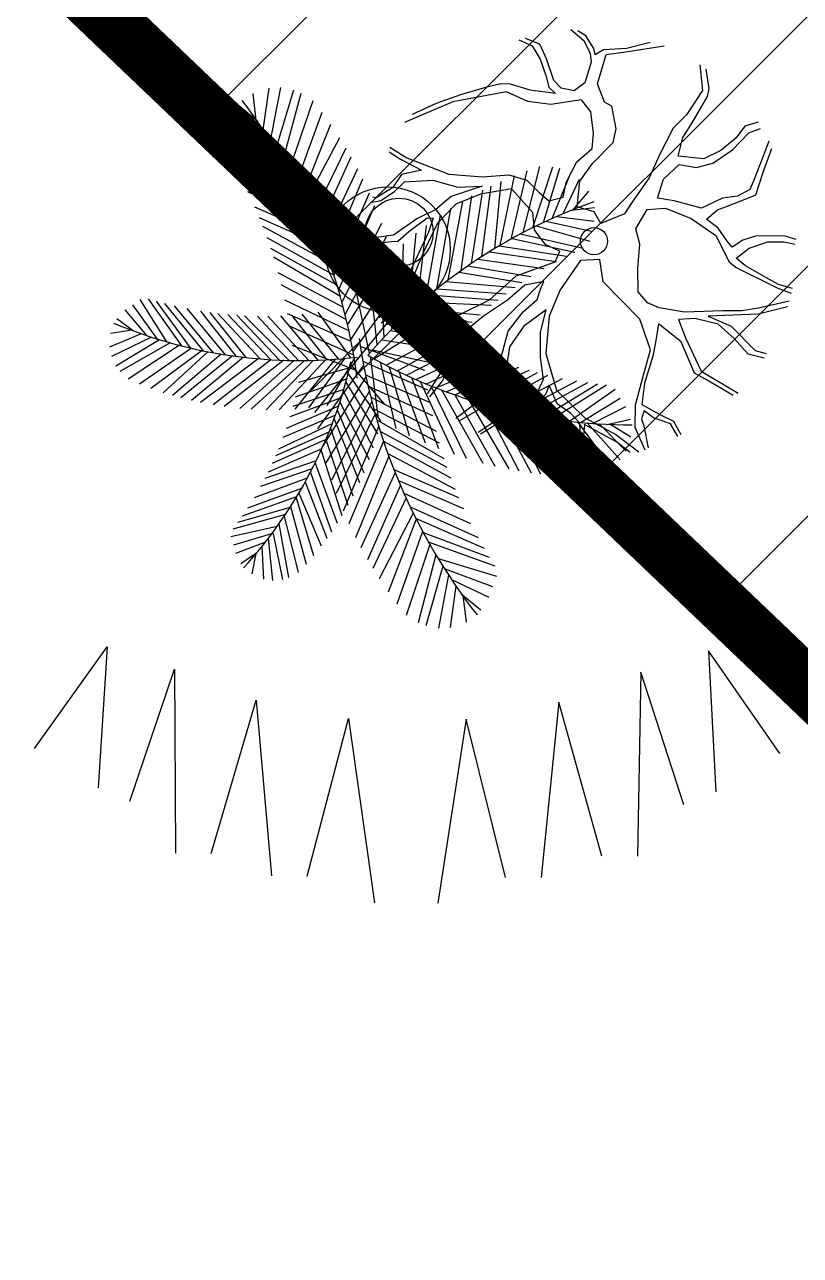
# Model space of a CAD drawing. Extents: x 352140 to 354978, y 6304672 to 6307963.
# Drawn here: x 352464.86 to 352471.82, y 6305729.55 to 6305740.61 of the extents above; entities that cross this region are included whole.
import ezdxf

# ---------------------------------------------------------------- set-up
doc = ezdxf.new("R2010")
doc.units = 0
doc.linetypes.add('DASHDOT', pattern=[1, 0.5, -0.25, 0, -0.25])
doc.layers.get('0').update_dxf_attribs({"linetype": 'CONTINUOUS'})
for name, color, linetype in [('03_S2_Pav ext_Borde vereda', 7, 'CONTINUOUS'), ('Paisajismo', 253, 'CONTINUOUS'), ('Z-ARB', 253, 'CONTINUOUS'), ('Z-PINO', 253, 'CONTINUOUS')]:
    doc.layers.add(name, color=color, linetype=linetype)
doc.layers.add('0_ASD_LINEA OFICIAL', color=253, linetype='DASHDOT', lineweight=20)

# ---------------------------------------------------------------- blocks, each defined once
blk = doc.blocks.new('ARB')
at = {"layer": 'Z-ARB', "linetype": 'Continuous'}
for p, q in [((-0.2385580580867099, 1.898504579822657), (-0.1199409992605069, 1.800467273175855)), ((-0.1037370954309154, 1.842688644946065), (-0.1761572467603401, 1.88660098843593)), ((-0.7016695290167263, 1.798489326946765), (-0.5826025348451367, 1.745512381706249)), ((-0.5146351368912292, 1.762810608483051), (-0.6429927561475779, 1.809786109181914)), ((-0.1199409992605069, 1.800467273175855), (-0.06139714527125761, 1.683792082454602)), ((-0.02826826094315038, 1.730226086428047), (-0.1037370954309154, 1.842688644946065)), ((0.4759808443031943, 1.792296455085307), (0.2632312270015973, 1.734980747291957)), ((-0.5826025348451367, 1.745512381706249), (-0.5085071719677217, 1.625870582005518)), ((-0.4511962324395427, 1.629986665980141), (-0.5146351368912292, 1.762810608483051)), ((-0.06139714527125761, 1.683792082454602), (-0.05185833922769234, 1.606562565365493)), ((-0.01472734207709436, 1.674889341359631), (-0.02826826094315038, 1.730226086428047)), ((0.05878677274449728, 1.721222977972502), (-0.01472734207709436, 1.674889341359631)), ((0.00822328308277065, 1.414350377707706), (0.0829657373506052, 1.678909605644549)), ((0.2632312270015973, 1.734980747291957), (0.05878677274449728, 1.721222977972502)), ((0.0829657373506052, 1.678909605644549), (0.257660092700462, 1.705775838534464)), ((0.257660092700462, 1.705775838534464), (0.6029066781666188, 1.762942473770636)), ((-0.5085071719677217, 1.625870582005518), (-0.4555031251202308, 1.480154705239329)), ((-0.3832586538974283, 1.436275874523744), (-0.4511962324395427, 1.629986665980141)), ((-0.05185833922769234, 1.606562565365493), (-0.1036286924045271, 1.420638552781384)), ((0.9247204678194976, 1.598753203435081), (0.9526354237332271, 1.369798940851069)), ((1.012712447700324, 1.388436096386613), (0.9808417728982022, 1.560384268183952)), ((-0.4555031251202308, 1.480154705239329), (-0.4268529944492911, 1.376789532706425)), ((-0.8074188346436131, 1.328664025078979), (-1.286257494572055, 1.231648893957754)), ((-0.994457045901072, 1.364343472080691), (-1.217836342140799, 1.294006753603753)), ((-0.8587094330614491, 1.398809392135263), (-0.994457045901072, 1.364343472080691)), ((-0.7701159765165357, 1.396958016837743), (-0.8587094330614491, 1.398809392135263)), ((-0.6131350060786644, 1.246456211489203), (-0.8074188346436131, 1.328664025078979)), ((-0.5937150824611308, 1.34825901622753), (-0.7701159765165357, 1.396958016837743)), ((-0.4599856979093602, 1.330356257270978), (-0.5937150824611308, 1.34825901622753)), ((-0.3650931206720998, 1.319695774954198), (-0.4599856979093602, 1.330356257270978)), ((-0.4268529944492911, 1.376789532706425), (-0.3650931206720998, 1.319695774954198)), ((-0.3150048380957742, 1.370502086171655), (-0.3832586538974283, 1.436275874523744)), ((-0.1980668099513423, 1.348194964275535), (-0.3150048380957742, 1.370502086171655)), ((-0.1036286924045271, 1.420638552781384), (-0.1980668099513423, 1.348194964275535)), ((0.07397833662435005, 1.250987145359431), (0.00822328308277065, 1.414350377707706)), ((0.9526354237332271, 1.369798940851069), (0.8133364126297238, 1.147651995528577)), ((0.9988629298441083, 1.315834381271998), (1.012712447700324, 1.388436096386613)), ((-1.286257494572055, 1.231648893957754), (-1.718236271934074, 1.037547674907728)), ((-1.217836342140799, 1.294006753603753), (-1.434756114109405, 1.214830329485267)), ((-0.4077684726362349, 1.22232522232116), (-0.6131350060786644, 1.246456211489203)), ((-0.1327585778326466, 1.267934345672984), (-0.4077684726362349, 1.22232522232116)), ((-0.04802207861757779, 1.161311371041847), (-0.1327585778326466, 1.267934345672984)), ((0.1399389636862907, 1.215914507508387), (0.07397833662435005, 1.250987145359431)), ((0.181825159364962, 1.011958312149545), (0.1399389636862907, 1.215914507508387)), ((0.937660615229106, 1.206787022923891), (0.9988629298441083, 1.315834381271998)), ((-1.434756114109405, 1.214830329485267), (-1.648154307218647, 1.112325912401502)), ((-0.02049341946076311, 0.9675352671574728), (-0.04802207861757779, 1.161311371041847)), ((0.8133364126297238, 1.147651995528577), (0.6934573251419351, 1.027307854943501)), ((0.8644895678207831, 1.077699087746623), (0.937660615229106, 1.206787022923891)), ((0.1582350810786011, 0.8882947910869916), (0.181825159364962, 1.011958312149545)), ((0.6934573251419351, 1.027307854943501), (0.5748111521206738, 0.78617243966346)), ((0.7821921180475329, 0.9425783808710548), (0.8644895678207831, 1.077699087746623)), ((1.231454776330793, 0.8418282149377774), (1.373833069206739, 0.9955853488118009)), ((1.336701366846683, 1.055422276511308), (1.259966684569008, 0.9495041163345377)), ((1.456851595647095, 1.092697316120393), (1.336701366846683, 1.055422276511308)), ((1.373833069206739, 0.9955853488118009), (1.478256109012364, 1.035860510174643)), ((-0.0297183229613438, 0.8336901975426372), (-0.02049341946076311, 0.9675352671574728)), ((-0.02356739768219995, 0.6969120317216948), (0.1582350810786011, 0.8882947910869916)), ((0.7425967763938388, 0.7768218359196908), (0.7821921180475329, 0.9425783808710548)), ((1.259966684569008, 0.9495041163345377), (1.124536088194873, 0.8321265847325776)), ((1.553755542117869, 0.9235583552372191), (1.483805038840728, 0.7258874207973349)), ((-1.84984960530528, 0.773918126233184), (-1.749088701501023, 0.7095507646854458)), ((-1.844840496347388, 0.8169213460641913), (-1.690377510878534, 0.7210072219595531)), ((-0.1665300292097527, 0.7091348818321421), (-0.0297183229613438, 0.8336901975426372)), ((0.5748111521206738, 0.78617243966346), (0.4863559180103039, 0.5769827410331345)), ((0.9726113510096184, 0.7556004250245678), (0.7425967763938388, 0.7768218359196908)), ((1.124536088194873, 0.8321265847325776), (0.9726113510096184, 0.7556004250245678)), ((1.054268568450425, 0.717367261840991), (1.231454776330793, 0.8418282149377774)), ((1.508899172904421, 0.6456905661898418), (1.581627218018184, 0.8578803865748341)), ((-1.749088701501023, 0.7095507646854458), (-1.557769597839069, 0.6126935316524396)), ((-1.690377510878534, 0.7210072219595531), (-1.313428085320993, 0.5811316257013459)), ((-0.2585374407917698, 0.5231127725855913), (-0.1665300292097527, 0.7091348818321421)), ((-0.1348235771183681, 0.5372180371941795), (-0.02356739768219995, 0.6969120317216948)), ((0.6139312633604277, 0.5676951727427877), (0.7521432207013277, 0.6995908617545865)), ((0.7521432207013277, 0.6995908617545865), (0.9092915277724387, 0.6772207044032257)), ((0.9092915277724387, 0.6772207044032257), (1.054268568450425, 0.717367261840991)), ((1.483805038840728, 0.7258874207973349), (1.419390523575203, 0.5572579009412948)), ((-1.73523458530326, 0.5713031366040013), (-1.814765950639412, 0.4507035012911729)), ((-1.557769597839069, 0.6126935316524396), (-1.73523458530326, 0.5713031366040013)), ((-1.313428085320993, 0.5811316257013459), (-1.010371563043009, 0.5610254484863617)), ((-1.010371563043009, 0.5610254484863617), (-0.7720510968447343, 0.5833657951970963)), ((-0.7720510968447343, 0.5833657951970963), (-0.6112055308094568, 0.5376341321052678)), ((0.4863559180103039, 0.5769827410331345), (0.3287354944477556, 0.3432820616671961)), ((0.564934632888253, 0.3962907746426936), (0.6139312633604277, 0.5676951727427877)), ((1.419390523575203, 0.5572579009412948), (1.389946712271922, 0.4874607577112329)), ((1.445274569805406, 0.4393716568465607), (1.508899172904421, 0.6456905661898418)), ((-1.814765950639412, 0.4507035012911729), (-1.96158935863059, 0.3581554806060012)), ((-1.796886835265468, 0.4171954168486991), (-1.707366728536726, 0.5056258964823428)), ((-1.707366728536726, 0.5056258964823428), (-1.453315254206245, 0.524965392901322)), ((-1.453315254206245, 0.524965392901322), (-1.230065057718093, 0.4673294098847691)), ((-1.010066003975226, 0.4781160225529675), (-1.287066619042889, 0.3803031714378449)), ((-1.230065057718093, 0.4673294098847691), (-1.010066003975226, 0.4781160225529675)), ((-0.7473954407323617, 0.4581063935693237), (-1.023946120451001, 0.4053539038613962)), ((-0.5534477191868064, 0.2477951685468724), (-0.7473954407323617, 0.4581063935693237)), ((-0.6112055308094568, 0.5376341321052678), (-0.5016467673904117, 0.4338795847088477)), ((-0.2834979000908788, 0.3922654626694566), (-0.2585374407917698, 0.5231127725855913)), ((-0.1544108373691415, 0.3072835844595829), (-0.1348235771183681, 0.5372180371941795)), ((1.389946712271922, 0.4874607577112329), (1.281178566230665, 0.4253622119304055)), ((-2.010109348266269, 0.3146574869924734), (-1.917513778900684, 0.3346988837147364)), ((-1.96158935863059, 0.3581554806060012), (-1.992707652936588, 0.3640916127205855)), ((-1.917513778900684, 0.3346988837147364), (-1.796886835265468, 0.4171954168486991)), ((-1.287066619042889, 0.3803031714378449), (-1.422501034548986, 0.2629263683729732)), ((-1.023946120451001, 0.4053539038613962), (-1.243635795990485, 0.3116571367190772)), ((-0.5016467673904117, 0.4338795847088477), (-0.4115492317396274, 0.3563353565668876)), ((-0.4115492317396274, 0.3563353565668876), (-0.2834979000908788, 0.3922654626694566)), ((0.3287354944477556, 0.3432820616671961), (0.2705017238695291, 0.2488833942234123)), ((0.7143644269490323, 0.3752267618174301), (0.564934632888253, 0.3962907746426936)), ((0.9610297268263821, 0.3131241089431569), (0.7143644269490323, 0.3752267618174301)), ((1.148235274715262, 0.405576309938624), (0.9610297268263821, 0.3131241089431569)), ((1.103992358350297, 0.3009012588327096), (1.260838925485587, 0.3614397988758355)), ((1.281178566230665, 0.4253622119304055), (1.148235274715262, 0.405576309938624)), ((1.260838925485587, 0.3614397988758355), (1.445274569805406, 0.4393716568465607)), ((-1.422501034548986, 0.2629263683729732), (-1.592747184193286, 0.1748464746224272)), ((-1.243635795990485, 0.3116571367190772), (-1.405708972934008, 0.1391670276198056)), ((-0.5343349608083372, 0.09349962854230398), (-0.5534477191868064, 0.2477951685468724)), ((-0.1544108373691415, 0.3072835844595829), (-0.1544108373691415, 0.3072835844595829)), ((-0.001432684968676767, 0.2630527107849048), (-0.1544108373691415, 0.3072835844595829)), ((0.05987343432752823, 0.1608993201625708), (-0.001432684968676767, 0.2630527107849048)), ((0.2705017238695291, 0.2488833942234123), (0.05987343432752823, 0.1608993201625708)), ((0.3743457285781915, 0.1161254926846595), (0.4726216622348147, 0.2931780913322655)), ((0.4726216622348147, 0.2931780913322655), (0.6368780693865119, 0.3071569376315892)), ((0.6368780693865119, 0.3071569376315892), (0.8699413271569938, 0.2173853117064937)), ((1.006616295389904, 0.213969382999494), (1.103992358350297, 0.3009012588327096)), ((-1.592747184193286, 0.1748464746224272), (-1.798925810946457, 0.02565637796760711)), ((-1.663178926644832, 0.06011847888930788), (-1.501555685050334, 0.1875482265822939)), ((-1.405708972934008, 0.1391670276198056), (-1.528697161598757, -0.1237963197481804)), ((-1.501555685050334, 0.1875482265822939), (-1.445644996618284, 0.1843239372556127)), ((-1.445644996618284, 0.1843239372556127), (-1.486163874533304, 0.05644851252873195)), ((0.4129922389038256, -0.01941029260524374), (0.3743457285781915, 0.1161254926846595)), ((0.8699413271569938, 0.2173853117064937), (1.092096831622257, 0.06949952945524274)), ((1.112474709252638, 0.1335808890107728), (1.006616295389904, 0.213969382999494)), ((1.19563909639146, 0.01965032531370525), (1.112474709252638, 0.1335808890107728)), ((-1.798925810946457, 0.02565637796760711), (-2.040025276059168, -0.01121049295488774)), ((-1.760393857490271, -0.02684017643059633), (-1.663178926644832, 0.06011847888930788)), ((-1.486163874533304, 0.05644851252873195), (-1.639789118324188, -0.283521641432344)), ((-0.4895077057917661, 0.03219469566283806), (-0.5343349608083372, 0.09349962854230398)), ((-0.4305177355854539, -0.03941940511231223), (-0.4895077057917661, 0.03219469566283806)), ((1.092096831622257, 0.06949952945524274), (1.216872453989708, -0.1653174000903164)), ((1.241862783370379, -0.03431350572645897), (1.19563909639146, 0.01965032531370525)), ((1.335076329929507, 0.03075619670562446), (1.241862783370379, -0.03431350572645897)), ((1.447397381984047, 0.06969097223282006), (1.335076329929507, 0.03075619670562446)), ((1.394058661870076, -0.04085644699262048), (1.558765004368979, 0.01818276071389846)), ((1.57757076992857, 0.07495653120258794), (1.447397381984047, 0.06969097223282006)), ((1.558765004368979, 0.01818276071389846), (1.704531957218933, 0.02063992866351327)), ((1.7142419190277, 0.07154133103267668), (1.57757076992857, 0.07495653120258794)), ((1.704531957218933, 0.02063992866351327), (1.805910838211275, 0.001300872824685939)), ((1.814220548925732, 0.04486190189345507), (1.7142419190277, 0.07154133103267668)), ((-2.032775839619717, -0.05773958808094903), (-1.817698615830523, -0.03096535574786685)), ((-1.817698615830523, -0.03096535574786685), (-1.760393857490271, -0.02684017643059633)), ((-0.3035603674306913, -0.09373527911066049), (-0.4305177355854539, -0.03941940511231223)), ((-0.3464030326995271, -0.1910699569161807), (-0.3035603674306913, -0.09373527911066049)), ((0.3961748822221125, -0.2348244023169173), (0.4129922389038256, -0.01941029260524374)), ((1.279753799279206, -0.1320002264901632), (1.394058661870076, -0.04085644699262048)), ((-1.528697161598757, -0.1237963197481804), (-1.65335912806222, -0.4391900954651646)), ((-0.6941440398859413, -0.3206968301583402), (-0.3464030326995271, -0.1910699569161807)), ((-0.1171676413887326, -0.1746079830745657), (-0.2972590337794827, -0.4415528853460273)), ((0.05478886608580069, -0.1620940513612368), (-0.1171676413887326, -0.1746079830745657)), ((0.08881146726525913, -0.3645501858463831), (0.05478886608580069, -0.1620940513612368)), ((1.216872453989708, -0.1653174000903164), (1.28006317748077, -0.2149103809642838)), ((1.363559123967207, -0.20074062382173), (1.279753799279206, -0.1320002264901632)), ((1.28006317748077, -0.2149103809642838), (1.650274275858465, -0.3910432363572909)), ((1.553672797865147, -0.3048091537357323), (1.363559123967207, -0.20074062382173)), ((-1.639789118324188, -0.283521641432344), (-1.75381592987469, -0.4577397981147442)), ((-0.9297327887270512, -0.5395282141371354), (-0.6941440398859413, -0.3206968301583402)), ((0.4040048381793895, -0.4473327528894515), (0.3961748822221125, -0.2348244023169173)), ((1.663502725928993, -0.3634652792816269), (1.553672797865147, -0.3048091537357323)), ((-1.65335912806222, -0.4391900954651646), (-1.78246837192637, -0.5652186925663045)), ((-0.6131047996368579, -0.4039582990526469), (-0.7682692455000506, -0.540231571516415)), ((-0.4448768782822299, -0.3682470843123156), (-0.6131047996368579, -0.4039582990526469)), ((-0.5000244573602686, -0.5310408394161641), (-0.4743092321823497, -0.4380464131581903)), ((-0.4743092321823497, -0.4380464131581903), (-0.4448768782822299, -0.3682470843123156)), ((-0.2972590337794827, -0.4415528853460273), (-0.391284673651171, -0.6799436736037023)), ((0.4220252665836597, -0.6918864589324585), (0.08881146726525913, -0.3645501858463831)), ((1.650274275858465, -0.3910432363572909), (1.778006502076096, -0.4384337816672996)), ((1.786911007206072, -0.3946181115661602), (1.663502725928993, -0.3634652792816269)), ((-1.75381592987469, -0.4577397981147442), (-1.936988061112061, -0.6563025272034793)), ((-1.21643954647152, -0.6882431961585098), (-0.9297327887270512, -0.5395282141371354)), ((-0.7682692455000506, -0.540231571516415), (-0.9821135548281745, -0.6877970785462821)), ((-0.6263707073831029, -0.6425438172836948), (-0.5000244573602686, -0.5310408394161641)), ((0.4901384978948045, -0.5466108065493245), (0.4040048381793895, -0.4473327528894515)), ((0.5950427768748341, -0.5892785838923373), (0.4901384978948045, -0.5466108065493245)), ((1.76091201894269, -0.5109904123528395), (1.485397506132358, -0.5782095443873914)), ((-1.78246837192637, -0.5652186925663045), (-1.915596963710414, -0.7176292276226377)), ((-0.7573561886401876, -0.8211304620763258), (-0.6263707073831029, -0.6425438172836948)), ((-0.420390015880912, -0.6216457722039195), (-0.6186737209791318, -0.7721717070244267)), ((-0.4670920005373773, -0.8237436825402256), (-0.420390015880912, -0.6216457722039195)), ((0.8222936291113001, -0.6250294331557598), (0.5950427768748341, -0.5892785838923373)), ((1.164768156086211, -0.6075008895340943), (0.8222936291113001, -0.6250294331557598)), ((1.483379277842687, -0.630578223399425), (1.034121143900848, -0.65799248969779)), ((1.034121143900848, -0.65799248969779), (1.243960300485924, -0.7431676408059502)), ((1.335322955390438, -0.6023349693878117), (1.164768156086211, -0.6075008895340943)), ((1.485397506132358, -0.5782095443873914), (1.335322955390438, -0.6023349693878117)), ((1.747148352247677, -0.5603387816872782), (1.483379277842687, -0.630578223399425)), ((-1.898024069188978, -0.7622249322339485), (-1.770601959393389, -0.6729896851156809)), ((-1.724408871035848, -0.7271139197337106), (-1.873555337846483, -0.789117374363741)), ((-1.770601959393389, -0.6729896851156809), (-1.494699855487852, -0.6654259046954394)), ((-1.634583205241142, -0.7215928660343707), (-1.724408871035848, -0.7271139197337106)), ((-1.441249692425117, -0.7660806915182548), (-1.634583205241142, -0.7215928660343707)), ((-1.494699855487852, -0.6654259046954394), (-1.21643954647152, -0.6882431961585098)), ((-1.296722587094337, -0.7709944954849561), (-1.441249692425117, -0.7660806915182548)), ((-1.136354441103322, -0.7337839484071083), (-1.296722587094337, -0.7709944954849561)), ((-1.206145246014785, -0.8033217777756363), (-1.136354441103322, -0.7337839484071083)), ((-0.9821135548281745, -0.6877970785462821), (-1.117547970336091, -0.8051738816111538)), ((-0.6186737209791318, -0.7721717070244267), (-0.7433378497262311, -0.9594094173144185)), ((-0.391284673651171, -0.6799436736037023), (-0.4147341674470226, -1.01465663539966)), ((0.5229334881641989, -0.9672887132228425), (0.4220252665836597, -0.6918864589324585)), ((0.5921048081308982, -0.7319343940453109), (0.5678998432485969, -0.9006307684894637)), ((0.7957670391606371, -0.8913411261028159), (0.5921048081308982, -0.7319343940453109)), ((0.9167331804055721, -0.6807457292079562), (0.7696011227526469, -0.6903797762879549)), ((0.7696011227526469, -0.6903797762879549), (0.8352218236632325, -0.8535550970318582)), ((1.125622021243544, -0.728200892210225), (0.9167331804055721, -0.6807457292079562)), ((1.271217089784841, -0.8538784628490248), (1.125622021243544, -0.728200892210225)), ((1.243960300485924, -0.7431676408059502), (1.461330763682781, -0.9579469927630271)), ((-1.290253916808069, -0.9906804537240532), (-1.206145246014785, -0.8033217777756363)), ((-1.117547970336091, -0.8051738816111538), (-1.249907651737885, -0.9909435867193679)), ((-0.8200610746080201, -1.065329763105183), (-0.7573561886401876, -0.8211304620763258)), ((-0.4620257669630519, -1.050781471477421), (-0.4670920005373773, -0.8237436825402256)), ((0.8352218236632325, -0.8535550970318582), (0.9801697501461604, -1.152581261520027)), ((1.398453237525246, -0.9912648948984497), (1.271217089784841, -0.8538784628490248)), ((-1.355318464964512, -1.204506321134431), (-1.290253916808069, -0.9906804537240532)), ((-1.249907651737885, -0.9909435867193679), (-1.335107195427554, -1.26855279044139)), ((-0.7433378497262311, -0.9594094173144185), (-0.7763285116216139, -1.216884495217528)), ((0.4657363536389312, -1.182615370049461), (0.5229334881641989, -0.9672887132228425)), ((0.5678998432485969, -0.9006307684894637), (0.5443410921216127, -1.024130066839462)), ((0.9200965453128447, -1.171219145593568), (0.7957670391606371, -0.8913411261028159)), ((1.54514136457874, -1.02668048036594), (1.398453237525246, -0.9912648948984497)), ((1.461330763682781, -0.9579469927630271), (1.561313941254411, -0.9846233313064658)), ((-0.845497520205754, -1.241394747413324), (-0.8200610746080201, -1.065329763105183)), ((-0.4342970102679828, -1.244421589213744), (-0.4620257669630519, -1.050781471477421)), ((-0.4147341674470226, -1.01465663539966), (-0.3156730417158542, -1.342464172070322)), ((0.5443410921216127, -1.024130066839462), (0.4737381939012266, -1.266988982030853)), ((-1.471948771753887, -1.393264690599608), (-1.355318464964512, -1.204506321134431)), ((0.39609213796939, -1.463191911290778), (0.4657363536389312, -1.182615370049461)), ((1.015763029648951, -1.219569922377559), (0.9200965453128447, -1.171219145593568)), ((0.9801697501461604, -1.152581261520027), (1.31492435770997, -1.34460664542712)), ((-1.335107195427554, -1.26855279044139), (-1.452837447126512, -1.419400346044313)), ((-0.9467458170292957, -1.433095308427255), (-0.845497520205754, -1.241394747413324)), ((-0.7763285116216139, -1.216884495217528), (-0.8949701369710965, -1.458016819903605)), ((-0.493168627799605, -1.384014970693897), (-0.4342970102679828, -1.244421589213744)), ((-0.3802341462233017, -1.300054980051755), (-0.4126151744003437, -1.384336591474494)), ((-0.3067522128658311, -1.464721994868341), (-0.3802341462233017, -1.300054980051755)), ((0.4737381939012266, -1.266988982030853), (0.4533947106938285, -1.459078189372121)), ((1.270407937972777, -1.366204228755123), (1.015763029648951, -1.219569922377559)), ((-1.08153165672411, -1.505283402201712), (-0.9467458170292957, -1.433095308427255)), ((-0.5840583870049159, -1.47962542005007), (-0.493168627799605, -1.384014970693897)), ((-0.4126151744003437, -1.384336591474494), (-0.5521838697404746, -1.523406797557982)), ((-0.3156730417158542, -1.342464172070322), (-0.05580292999002268, -1.588006981443868)), ((-1.21419616865569, -1.60813986224457), (-1.08153165672411, -1.505283402201712)), ((-0.8949701369710965, -1.458016819903605), (-1.187255667282443, -1.635935253606476)), ((-0.8814261508414347, -1.641525635468497), (-0.7070098465319461, -1.531585025394634)), ((-0.5521838697404746, -1.523406797557982), (-0.7338503390274127, -1.586822131640474)), ((-0.7070098465319461, -1.531585025394634), (-0.5840583870049159, -1.47962542005007)), ((-0.1853568836686463, -1.548236596436254), (-0.3067522128658311, -1.464721994868341)), ((0.3974587505217642, -1.666859827684675), (0.39609213796939, -1.463191911290778)), ((0.4748037717272382, -1.515911904721179), (0.4530868402398482, -1.587012830420463)), ((0.4533947106938285, -1.459078189372121), (0.62918217522747, -1.552802405098191)), ((0.5600131666451489, -1.577312657292168), (0.4748037717272382, -1.515911904721179)), ((-1.011297798851956, -1.729699891832752), (-0.8814261508414347, -1.641525635468497)), ((-0.7338503390274127, -1.586822131640474), (-0.9908466918277554, -1.748812162000831)), ((-0.1044933235280041, -1.63146455255719), (-0.1853568836686463, -1.548236596436254)), ((-0.097075845245854, -1.678025703378808), (-0.1044933235280041, -1.63146455255719)), ((-0.05901822123996681, -1.647584595278204), (-0.06844940346672956, -1.781556555698444)), ((0.2345994805436931, -1.801661275836523), (-0.05901822123996681, -1.647584595278204)), ((-0.05580292999002268, -1.588006981443868), (0.2236566042720369, -1.731771403508901)), ((0.4530868402398482, -1.587012830420463), (0.4732675111572462, -1.651219703307106)), ((0.4732675111572462, -1.651219703307106), (0.5163851875477121, -1.847807288803779)), ((0.7115910679513036, -1.62888390426815), (0.5600131666451489, -1.577312657292168)), ((0.62918217522747, -1.552802405098191), (0.7405528882063663, -1.604315164289801)), ((0.7792269065575965, -1.73968599833097), (0.7115910679513036, -1.62888390426815)), ((0.7405528882063663, -1.604315164289801), (0.8067930233883089, -1.722454541058141)), ((-0.0964884160002839, -1.844010235034148), (-0.097075845245854, -1.678025703378808)), ((0.2236566042720369, -1.731771403508901), (0.4328211593692686, -1.885427728771901)), ((0.4895297819348343, -1.867869793715727), (0.3974587505217642, -1.666859827684675)), ((-0.03654813004868629, -1.953344323916099), (-0.0964884160002839, -1.844010235034148)), ((-0.06844940346672956, -1.781556555698444), (0.01935946779303777, -1.956564065571001)), ((0.3544487486178696, -1.892326153486465), (0.2345994805436931, -1.801661275836523))]:
    blk.add_line(p, q, dxfattribs=at)
at = {"layer": 'Z-ARB'}
blk.add_circle((0, 0), 0.1222823149583705, dxfattribs=at)
blk = doc.blocks.new('PINO')
for p, q in [((-0.9683542151742586, 2.105002536553002), (-0.9980131336578779, 2.345596597213444)), ((-0.904033955093837, 2.020776378069968), (-0.856132999606416, 2.395768611188942)), ((-0.836997724536559, 1.921765034933742), (-0.7508934881843743, 2.402703249384103)), ((-0.7867960164821852, 1.844300037985704), (-0.6362288438049291, 2.382841662045394)), ((-0.7237467334743997, 1.74257327830037), (-0.5678311162319005, 2.355954713396386)), ((-0.957218041348824, 2.096019071162118), (-1.131305827111646, 2.236454343044898)), ((-0.6695555860460445, 1.650784352712435), (-0.4595968439753051, 2.29090253877348)), ((-0.8659304458706174, 1.96509453782528), (-1.202218247499331, 2.122301001493724)), ((-0.6037441190164827, 1.533231186197554), (-0.3768573190609459, 2.186883788001978)), ((-0.8004212970536173, 1.865621393242691), (-1.232489918793362, 2.025712994825881)), ((-0.5467707836578484, 1.425368174412142), (-0.2977767855372804, 2.080157922194303)), ((-0.7435932556745684, 1.775156208480439), (-1.270215858676238, 1.93277442417002)), ((-0.5184858259963221, 1.369462802525049), (-0.215694345843076, 1.960663669304267)), ((-0.6556503267074731, 1.626527831984276), (-1.252845599401553, 1.840004066269103)), ((-0.45336611442508, 1.234010892133483), (-0.1575924801272777, 1.869879446970117)), ((-0.4021660144735506, 1.119957543322016), (-0.1098544786236744, 1.79087302197604)), ((-0.6090546506857208, 1.542984203327251), (-1.203739896582192, 1.762282342599974)), ((-0.5408251100470807, 1.413752888523049), (-1.155760319643377, 1.682481356368044)), ((-0.354811455381423, 1.007467680786249), (-0.04974264796146599, 1.684885387419854)), ((1.335692170659968, 1.075067633790241), (1.470523095495082, 1.689455924686627)), ((1.442562786296548, 1.134888915001284), (1.5840798591762, 1.730743184987659)), ((1.528183184918817, 1.180266628260142), (1.698874560524928, 1.729715980202855)), ((1.625391436509744, 1.229135809938271), (1.764658738820799, 1.718045156706467)), ((1.701112472737805, 1.265309062658162), (1.862959128338844, 1.678940785225677)), ((-0.4910618619942397, 1.313622646574004), (-1.101342676638524, 1.586774994364532)), ((-0.2967929853002715, 0.858609436552797), (-0.00187648894097947, 1.594501159641368)), ((1.076945186559897, 0.9146528138562644), (1.149939205506598, 1.547998794242631)), ((1.19178640602513, 0.988673723230022), (1.238112762393939, 1.590739263213436)), ((1.240276191774683, 1.018555385929176), (1.358515310375878, 1.644331751997925)), ((1.800119911249567, 1.310179031732332), (1.941220020080436, 1.623549795661347)), ((-0.4335818927756918, 1.190794936240309), (-1.034228958787935, 1.459925735392062)), ((-0.24908331772167, 0.7249925915020867), (0.0597325804301363, 1.468831261407104)), ((0.8929004080073355, 0.7859300802219877), (0.9784379694065137, 1.455892796887383)), ((0.9830611848792614, 0.8505994552460834), (1.075394859608423, 1.509460072959882)), ((1.889995658384578, 1.34488184586462), (2.027326715779054, 1.517237359878891)), ((-0.2048592160826956, 0.5896955686584988), (0.1098275306503638, 1.357257809784642)), ((0.67671385563699, 0.617271546041593), (0.7909152764113969, 1.34048890345457)), ((0.7771907932874456, 0.6981447735988695), (0.898386808057694, 1.408597611610276)), ((1.877095990967064, 1.343212654813215), (2.078751835460935, 1.369306516019606)), ((-0.3843812522154622, 1.078560616131654), (-0.9687042629775533, 1.324790635233512)), ((-0.3439268483271007, 0.9805355331745886), (-0.9254674367730331, 1.228186855526474)), ((0.5781395680332935, 0.5334396676407778), (0.699066338747798, 1.277832131152536)), ((1.646083865061883, 1.239183414611944), (2.057007253588381, 1.157900331088968)), ((1.744127351294082, 1.285137034686159), (2.079452962352661, 1.247139573127242)), ((-0.2883812796608254, 0.8358584138049991), (-0.8931931006736704, 1.151465089204066)), ((-0.1723390906590794, 0.4813601324467527), (0.1741022358783084, 1.198249483789368)), ((0.4262835540612286, 0.3948363934596273), (0.4838194226067571, 1.11323072756295)), ((0.5014493875205517, 0.4649394962261795), (0.5736843725298968, 1.185154273764965)), ((1.420258396319696, 1.122699731256944), (1.984520757478094, 1.004308442923502)), ((1.559049102706922, 1.196084780747697), (2.042072782905962, 1.067946495484648)), ((-0.24908331772167, 0.7249925915020867), (-0.8533317820092634, 1.050260225418242)), ((-0.1421701562685485, 0.3723982312230874), (0.2170077150549332, 1.079127471623906)), ((0.3639687961458549, 0.3343633123749896), (0.3710078020594665, 1.015792373898876)), ((1.230148150225432, 1.01237975681488), (1.834417883746937, 0.9283756773565983)), ((1.344442925346812, 1.080101936252504), (1.909527070620243, 0.9674153410633153)), ((-0.2199598045353923, 0.6373063780692974), (-0.8190082513192465, 0.9562918035981056)), ((-0.1185137682114146, 0.2798567614017884), (0.2667575103441777, 0.9228840775022036)), ((0.2774103488445689, 0.2465870412088407), (0.2759413969488378, 0.9268731674164883)), ((1.041074019458392, 0.8905648533418571), (1.634462189194892, 0.8136632537552941)), ((1.143994853273398, 0.9584333982847966), (1.746760129881295, 0.8800697428368949)), ((-0.1876391731912008, 0.5333862175330069), (-0.7920450445635652, 0.8771133733607712)), ((-0.08782529462223465, 0.1477710533554273), (0.3047666658585513, 0.7848339324145854)), ((0.211046505428385, 0.176115331208166), (0.1657649179833243, 0.8150736959514688)), ((0.9496040492285829, 0.8269708964126039), (1.519457691592834, 0.7400803362888837)), ((-0.1595966077002231, 0.4364423985116446), (-0.7489920446369069, 0.7383332872204846)), ((0.149612479208372, 0.1082474744707724), (0.07508647087888676, 0.7151028437083369)), ((0.759859216705081, 0.6845113879744531), (1.378563382759239, 0.6416474881580143)), ((0.871665272879909, 0.770231767963196), (1.440038140672186, 0.6857650593547078)), ((-0.130351362440706, 0.3270399331295266), (-0.7195718798811868, 0.6321215600864889)), ((-0.0661220056736056, 0.04352529846346442), (0.3437867778302461, 0.6166394478195798)), ((0.0822263116697286, 0.03069233426049323), (-0.04244361681230657, 0.5731129263022012)), ((0.6124698243456805, 0.5631594537526325), (1.228313399797116, 0.5256531029344842)), ((0.67671385563699, 0.617271546041593), (1.299572979351069, 0.5821622740386374)), ((-1.739816070839879, 0.1030608373166615), (-1.985118557413443, 0.4800343638025879)), ((-1.602849180435442, 0.06834580134454882), (-1.908289755147052, 0.4878180267705829)), ((-1.526515387204199, 0.05105928022476292), (-1.835946268465705, 0.4672171845168123)), ((-1.409325167805946, 0.02733967365020362), (-1.762230692484081, 0.4479803202757466)), ((-0.1062728147007874, 0.2290019170441155), (-0.6857288723131205, 0.4938146754539048)), ((-0.04754402348225995, -0.05544380328683474), (0.3713258151219634, 0.470749518665798)), ((0.5380326806698577, 0.4979861433985207), (1.169786997033953, 0.4771075024045786)), ((-1.917149189321208, 0.1552357099608344), (-2.118185361377982, 0.3829042986199056)), ((-1.823945193664258, 0.1267810774816098), (-2.049359184948116, 0.4289650594573686)), ((-1.319240694210748, 0.01139621866332163), (-1.674544093784789, 0.4273621254451427)), ((-1.209558656037188, -0.005364116033888422), (-1.559481240856258, 0.4039684128501904)), ((-1.110103187020286, -0.01807146035116602), (-1.438281422506407, 0.3837349503901351)), ((-1.023820279797292, -0.02719412343776639), (-1.352471757145395, 0.3721001330022773)), ((-0.8974345274327789, -0.03739165106890141), (-1.284799073373506, 0.3644799171461273)), ((-0.8013394955651165, -0.0426420084450001), (-1.196157179565489, 0.3565569107313422)), ((-0.7257878983728006, -0.04525764859135961), (-1.11447392961054, 0.3513099977208185)), ((-0.6367556186251022, -0.04663483532294777), (-1.046099125096589, 0.3484258374355704)), ((-0.554186985900742, -0.04626467556317948), (-0.9272263402181125, 0.3466726706828922)), ((-0.4615614888825803, -0.04396217661178525), (-0.8370649736934865, 0.3481012151296454)), ((-0.379049168786878, -0.04022790961880673), (-0.7206899562879698, 0.35346802276581)), ((-0.0842503867988853, 0.1313047411695152), (-0.660058166795352, 0.3722155278028367)), ((-0.2972790873263875, -0.03495841773838038), (-0.6193161489136401, 0.3613921761034362)), ((-0.1952753602745361, -0.02618687778704043), (-0.5279680394323805, 0.3711419692017444)), ((-0.0840307095040771, -0.01382206251219031), (-0.3844670509079151, 0.3915079329162836)), ((0.3955671113362769, 0.3653024898339936), (0.9971863863938779, 0.321692107252602)), ((0.4702265059040656, 0.436186012687358), (1.070464883350724, 0.3900197933699019)), ((-2.040991947496877, 0.1966634186401279), (-2.191416301620848, 0.3008879299004548)), ((-0.05935603840043768, 0.008674728804180631), (-0.6399858244185452, 0.2617424155532717)), ((-0.02895558913223795, -0.1669196369011843), (0.3998797169060708, 0.2700164395200773)), ((0.1213684300273599, -0.01887957635699422), (0.5936838928482757, 0.2830853147524977)), ((0.2668140280184161, 0.235525299956862), (0.8275406264056073, 0.1485595440708494)), ((0.3303128664447286, 0.3007704289739195), (0.9052265707396145, 0.2305939031048183)), ((-1.969652745310668, 0.1722889794864386), (-2.252937368029961, 0.04811447158135707)), ((-2.050614401759958, 0.2033305278182524), (-2.246311971257455, 0.1710641715617385)), ((-1.876458671140426, 0.1425290733213842), (-2.234083657713199, -0.03609247597705689)), ((-1.804063659919848, 0.1210086695737118), (-2.192020708816926, -0.121511000153987)), ((-0.00919794685614761, 0.1318754439334953), (-0.4333806648173777, -0.309578830449027)), ((0.1892397951723979, 0.1523230820002937), (0.7594810461796442, 0.07248672857531346)), ((0.2319778709352249, -0.07573501099341229), (0.7346182123001199, 0.2051593017022242)), ((0.3344145309984015, -0.1252031961957982), (0.8256043895744369, 0.1588916535847602)), ((0.4172289017060393, -0.1630292367981383), (0.9277223180106375, 0.1105525317352658)), ((-1.709658644140291, 0.09500516436946782), (-2.155125094241157, -0.1689911462808595)), ((-1.625099260854768, 0.07366032404024736), (-2.079075175506659, -0.2389289867660409)), ((-1.517633868625126, 0.04914257630662178), (-1.978325161007888, -0.2798588474724966)), ((-1.419815078897955, 0.02932497412803059), (-1.876295004894928, -0.3172916473040459)), ((-1.369402901509602, 0.02003021366635949), (-1.763549466568293, -0.3541328688170324)), ((-1.248047908284207, 0.0001877794084066409), (-1.678875829429671, -0.3787793182182213)), ((-0.03548795187271025, -0.1260300260237273), (-0.6143748204340227, 0.08645590430933225)), ((0.01057032402968616, 0.02060277506006969), (-0.402701970833732, -0.5099981710936845)), ((-0.002232801116406335, 0.09105732558327873), (0.5788724806916434, -0.115284450677791)), ((0.1067221462199086, 0.05927563992645446), (0.6563255174296501, -0.05118171039339359)), ((0.5014213760568964, -0.1995549895918884), (1.046427444125584, 0.05893292763903446)), ((0.5966805807656783, -0.2385957750420857), (1.139474023848379, 0.02177455296350672)), ((-1.146703003578295, -0.01366904173846706), (-1.605839703679521, -0.3980100045346262)), ((-1.047473160851951, -0.02486833865714289), (-1.508768365765718, -0.4207240876321521)), ((-0.9172345815477456, -0.03604161960720376), (-1.426771843043753, -0.4374285444800989)), ((-0.8013394955651165, -0.0426420084450001), (-1.313905582128427, -0.4567737609904725)), ((-0.6849303053240874, -0.04611855553503119), (-1.214762378649539, -0.4703356546833675)), ((-0.5923862738018215, -0.04663296490161883), (-1.075112274611456, -0.4840762816884308)), ((-0.49989333533631, -0.04515721396001027), (-0.9717038123653765, -0.4902521679669007)), ((-0.4217928990328801, -0.04236058274000243), (-0.8375773993702751, -0.4932300663058413)), ((-0.3110293821555388, -0.03595397846493142), (-0.7204420552261581, -0.4911926783843228)), ((-0.2241927876912087, -0.0289220956274221), (-0.5794120324844698, -0.4829893169717252)), ((-0.09575177801707468, -0.1031991734425901), (-0.5514693924033054, -0.2424029658659492)), ((-0.1422195586928865, -0.02065529284391232), (-0.4585402507291292, -0.4709235989794252)), ((0.03019565773684008, -0.07816397441001754), (-0.3736190457584598, -0.6555881895446873)), ((-0.05042697437602328, -0.009509230855655915), (-0.294385985334884, -0.446992693016)), ((-0.08896436042959976, -0.07193017109966604), (0.2232288735012844, -0.4273720482451608)), ((0.02306089299963787, -0.04338703303983493), (0.6063388828533789, -0.2902898257452762)), ((0.0881851917165477, -0.001105326193282963), (0.1683764832159795, -0.5518612126861626)), ((0.1790803764197335, -0.04899854853374563), (0.3293438964919915, -0.6416607116825617)), ((0.2609196894263732, -0.09001698833071714), (0.4500672443646181, -0.702014877626425)), ((0.6822626369012141, -0.2716509585952736), (1.263589746804428, -0.02344091613576893)), ((0.7752470950254065, -0.3054494687530678), (1.335722452486152, -0.04750100597175333)), ((0.8547249997354811, -0.3326280770825178), (1.422607812628485, -0.07437382291482209)), ((0.9565750413094065, -0.3651997893775842), (1.517777002763978, -0.1012215375039887)), ((-0.1199236490629119, -0.2061099119755454), (-0.5787202539704595, -0.3765498590946663)), ((0.0530020191854419, -0.1821739741280908), (-0.3328194148343755, -0.823359891284781)), ((-0.1080700614784291, -0.1571443839766289), (0.1926199817080487, -0.5810263412577115)), ((0.0492528819358995, -0.1657464553609316), (0.6275803565313254, -0.4005441102590339)), ((0.3482971227731468, -0.1316775903951566), (0.593248547947951, -0.7663351127139322)), ((0.4607645691066864, -0.182156418579325), (0.7140604872620315, -0.8147987277443463)), ((0.5407473224477144, -0.2159629528359801), (0.8544981955947151, -0.8647781692452554)), ((1.091832526917642, -0.4046204734158891), (1.591054685923154, -0.1200865076698392)), ((1.185027134033589, -0.4292892139592368), (1.684751952579973, -0.1419597012381928)), ((1.293316805895302, -0.4554482234807438), (1.818596070279455, -0.168908400057262)), ((1.413828108316011, -0.4814455967443791), (1.9473188135089, -0.1901476244638616)), ((1.513668626466824, -0.5005367231860873), (2.046519397244992, -0.2034363154207313)), ((1.644729100262339, -0.522279340672867), (2.130667722849466, -0.2126311288811848)), ((1.73082412770782, -0.5345351159867278), (2.213931149981363, -0.2198668551200171)), ((-0.1443713157095772, -0.2996605902553711), (-0.5989280052926915, -0.4609270131841186)), ((0.08508797374815913, -0.3139271835807449), (-0.2933500069684669, -0.9609996540866632)), ((-0.1478332007718564, -0.3122123128123349), (0.1278443010778574, -0.820512106985916)), ((-0.1266332259820047, -0.2327095412165363), (0.1651378123551694, -0.6924100642045232)), ((0.07230899439491623, -0.2632048628101984), (0.6545377389284113, -0.5218645016448136)), ((0.636196024270248, -0.25409289982872), (0.9643077657892718, -0.8992827198944724)), ((0.7324852435613138, -0.2901767399607706), (1.114739165641367, -0.9402731656309697)), ((1.88676880760795, -0.5526867681392105), (2.290620329195008, -0.2583481123310776)), ((-0.1655376684811927, -0.374097202286066), (-0.6239306123734423, -0.5536491558559646)), ((0.1097233395466901, -0.4062128654886692), (-0.2419478943829745, -1.116707274838518)), ((-0.1771553807611781, -0.4128108721188255), (0.09261899915145477, -0.925399648273924)), ((0.09742472188918327, -0.3609823105780379), (0.6898439522865374, -0.6598051221881178)), ((0.8547249997354811, -0.3326280770825178), (1.223042750762033, -0.9654213647008874)), ((0.9776670224982809, -0.3716326021112764), (1.347882924837904, -0.9899948702759502)), ((1.117310869403809, -0.4115646821919654), (1.43962708163599, -1.005095621118926)), ((1.224769574246238, -0.4392001757623802), (1.549400860740207, -1.019921579615584)), ((1.98350319254132, -0.5613470725593288), (2.337112270561192, -0.3367906412468074)), ((2.091533054417596, -0.5686825570201108), (2.390347035689047, -0.411847366087386)), ((-0.2155442770799709, -0.5318680203226904), (-0.683190421323161, -0.7396026506485214)), ((-0.1883049752723309, -0.4487089199683396), (-0.6559525167631364, -0.6589128225250533)), ((-0.1993620788925909, -0.4831997997207509), (0.047557784955643, -1.043822360404192)), ((0.1410448302522127, -0.5148490691199186), (-0.197782946006555, -1.23536809928919)), ((0.1278272422587179, -0.4700688384236855), (0.7203875823870476, -0.7656992378697396)), ((1.33547581660423, -0.4649133323910064), (1.632841289156204, -1.028853961722234)), ((1.469326325186557, -0.4923294237842128), (1.730507510483221, -1.036768065116121)), ((1.525345530944833, -0.5026261064558639), (1.862145182649328, -1.043128228659043)), ((1.634749283603014, -0.5207551463872733), (1.982891473035124, -1.044634298688834)), ((1.756028572090145, -0.5378211464376363), (2.103692352311555, -1.042002947871879)), ((1.85226978236642, -0.549118002861178), (2.210325780042695, -0.9994801222474052)), ((2.236507422176146, -0.574671670803582), (2.433928175241817, -0.5259785966491108)), ((-0.2413232403978327, -0.6054661147227307), (-0.7223384683766199, -0.8448378265593419)), ((-0.2570156396177481, -0.6481753999578359), (-0.04702234982687514, -1.253832020331174)), ((-0.2272952207204071, -0.5659795115088855), (0.009363639928778866, -1.133896758376068)), ((0.1747107438404782, -0.6228339363924533), (-0.1318274491313787, -1.393686632320168)), ((0.1568951741046476, -0.5667101591116079), (0.7649082840362098, -0.9040154705980967)), ((1.960576762166966, -0.5594736399707472), (2.267420386451704, -0.9647818203593488)), ((2.044257538900638, -0.5657750005384514), (2.344891584216384, -0.8927378617972863)), ((2.152793571895018, -0.5717513329427675), (2.397785931334511, -0.8127683867196538)), ((2.249136176187676, -0.5715568368959794), (2.439555869705146, -0.682491875811138)), ((-0.2969183960703958, -0.750673190188536), (-0.7770233141127392, -0.9758092830425085)), ((-0.2707010549238476, -0.684263946088322), (-0.7465254584803915, -0.9047752560736626)), ((-0.2969183960703958, -0.750673190188536), (-0.09044090696079365, -1.337775126296037)), ((0.2203655849007191, -0.7576548956076294), (-0.08055339609200018, -1.504723160675894)), ((0.1903148331530247, -0.6702821117114581), (0.7927087263851718, -0.9829038330981348)), ((0.2203655849007191, -0.7576548956076294), (0.8280257522073953, -1.076503388364472)), ((-0.3319763540639542, -0.8345317352877828), (-0.8121030681923003, -1.052189892167917)), ((-0.3394386203308386, -0.8517256933573663), (-0.143345529686485, -1.432102217328975)), ((0.2608357594544941, -0.8680982083951676), (0.8689569119451335, -1.177280316980614)), ((-0.381014984277499, -0.9437828687596266), (-0.8402828468751977, -1.110004925864814)), ((-0.3905638838477898, -0.9640970725713487), (-0.1841389583296404, -1.499792137444274)), ((0.2694879979662801, -0.8907588482015854), (-0.01761654426445602, -1.629733373990348)), ((-0.4591732422522909, -1.1021760032163), (-0.9341005261831015, -1.284153925327701)), ((-0.4164164429130324, -1.017684789578198), (-0.8777703295618267, -1.182691341575264)), ((-0.431907269412477, -1.048864340461478), (-0.2350472775924572, -1.578997466987857)), ((0.3290800894410495, -1.038994142174488), (0.03120438213954912, -1.719605477312143)), ((0.3179107970117911, -1.012178807902274), (0.9020421618606633, -1.253655891852759)), ((-0.5087706195263308, -1.194486675451117), (-0.9913026308095141, -1.379155705987614)), ((-0.4762844767537899, -1.134673569569713), (-0.2752555992537964, -1.637914380791699)), ((0.3776236127941957, -1.150976059381719), (0.09243558222806314, -1.824950391762286)), ((0.3594013248311967, -1.109769851470446), (0.9462998998060357, -1.349796237320334)), ((-0.5514442307412537, -1.26961500919333), (-1.037378262162747, -1.450671914264603)), ((-0.5565279600341455, -1.278322634149845), (-0.3924002542407834, -1.794162874150061)), ((-0.5323157487509889, -1.236397893473622), (-0.3239634265173663, -1.705475494047278)), ((0.4300290234641579, -1.264480638771602), (0.141007831598472, -1.903446688290387)), ((0.4097881190591579, -1.221476684783738), (1.013252424609163, -1.484229642685023)), ((-0.6491299019398866, -1.428873354027019), (-1.119015588365073, -1.568058804834436)), ((-0.6096090390838071, -1.366406967915282), (-1.077806925450204, -1.510191543886322)), ((-0.6050949337804923, -1.359109023857854), (-0.457975323233768, -1.873127159012256)), ((0.4965799427645834, -1.399235126647909), (0.2000681275876559, -1.993610335409358)), ((0.4685659947062959, -1.343688609819765), (1.081706109198421, -1.610360839028544)), ((-0.7233333988733648, -1.539788565280105), (-1.136382038812371, -1.638892966049752)), ((-0.706628496564008, -1.515497515640163), (-0.6125453449021734, -1.995411709919608)), ((-0.6608950274039671, -1.446994105310296), (-0.5262577796020196, -1.949846417557637)), ((0.5254555270221317, -1.454837735133879), (0.2834117815109494, -2.112228372536265)), ((0.5193871446317644, -1.443286084338069), (1.137134530117692, -1.705485377148761)), ((-0.7710447797671804, -1.607157963387181), (-1.111246499003755, -1.712211434075471)), ((-0.8016644127928885, -1.648912205839224), (-0.7557839299897751, -2.023657166152589)), ((-0.7596211040436174, -1.591289858549317), (-0.6664662544972089, -2.013233230993137)), ((0.5835682740416814, -1.562091168118059), (0.3636184403239895, -2.218110538626206)), ((0.5889818228479271, -1.571787382792536), (1.185956758281463, -1.784773631286043)), ((0.6364598740947258, -1.654832729215741), (1.235883023209681, -1.861970810316052)), ((-0.8258389758793783, -1.681106419784555), (-1.092018218178055, -1.788027048580261)), ((-0.8576170857122634, -1.722439102311), (-0.8366845639557141, -2.013809397173645)), ((0.6506213060401933, -1.678940588528349), (0.4474552083684102, -2.321246981352488)), ((-0.9018664628365514, -1.778219391669154), (-1.042184434472802, -1.879131876473366)), ((-0.9108424246824143, -1.784674634734074), (-0.9440073359201051, -1.969036232951112)), ((0.7057817461191007, -1.770150309336714), (0.5563725147476362, -2.385148964783184)), ((0.7699050976771105, -1.871203471134322), (0.6250512219139637, -2.411309857886408)), ((0.7259723104198201, -1.802521174265166), (1.254235037577018, -1.9545519573212)), ((0.8209245867965365, -1.948132327704116), (0.7399198292296205, -2.429955671766038)), ((0.7837554739307961, -1.892379295520186), (1.217495726086781, -2.047884949590298)), ((0.8890058973975101, -2.046427991005658), (0.8450799761521921, -2.421906605415643)), ((0.85031468039233, -1.991152910952223), (1.188248923926949, -2.144788208967839)), ((0.9429840562006575, -2.121103075648534), (1.118549725097182, -2.259686330950899)), ((0.9542147683259827, -2.129968069900315), (0.9864206701149669, -2.370234449906093))]:
    blk.add_line(p, q)
for centre, radius, start, end in [((-5.22324736291921, -0.9757725787058007), 5.25689167785268, 8.543945128988556, 38.29064343474485), ((3.723187441355549, -3.064815821159755), 4.778992434411526, 110.1894962482192, 139.9361945539755), ((-0.6147522594983457, 4.25440207333213), 4.301093190970374, 248.0995818021111, 277.8462801078674), ((5.176234085483884, 0.9957068804287701), 5.25689167785268, 189.1508988998237, 218.89759720558), ((2.361256770182081, 4.202692276851849), 4.778992434411526, 241.2920405443037, 271.03873885006), ((-4.062026352221437, 0.7741128458546882), 4.062143569249797, 318.5390639566129, 348.2857622623692)]:
    blk.add_arc(centre, radius, start, end)
blk = doc.blocks.new('A$C27410629')
at = {"true_color": 0x136734, "transparency": 33554559}
h = blk.add_hatch(dxfattribs=at)
h.set_pattern_fill('ANSI31', color=116, scale=0.5)
h.set_pattern_definition([(45, (-8759.562515186517, -519.1035735587502), (-1.122532015133644, 1.122532015133644), [])])
h.paths.add_polyline_path([(137.5068959888558, 1252.464406617455, 0.1176268807227723), (109.8147584422568, 1254.193915082657, 0.06692451075002814), (94.44469839795602, 1249.334472017372, 0.3153492887079504), (64.30173641118381, 1196.270282113329, 0.02268268711599586), (65.7292635223912, 1185.310127003227), (112.3603922077091, 1218.953454515778), (153.4782689701005, 1161.962272479494), (172.1053089193083, 1139.480769404351), (187.9579650288579, 1141.807885415954), (193.565073162812, 1120.465553675225), (224.197974734232, 1050.129297271156), (250.6203797236194, 989.4787086543838), (268.1526288855184, 972.7353945672494, 7.254700715645028e-06), (291.4898137452492, 983.2987389690225), (238.1945199318034, 1105.633967029937), (205.2934048173047, 1181.112163638985), (177.0531538182076, 1197.651557407602)])
at = {"layer": '0_ASD_LINEA OFICIAL', "ltscale": 8, "const_width": 0.5}
blk.add_lwpolyline([(250.6203797236194, 989.4787086543838), (268.1526288854875, 972.7353945673531, 7.254700715664111e-06), (291.4898137452146, 983.2987389692971), (291.4898137452146, 983.2987389692971), (238.1945199318034, 1105.633967029937), (205.2934048173047, 1181.112163638985), (177.0531538182076, 1197.651557407602), (137.6146324061954, 1252.315079214)], format="xyb", dxfattribs=at)
blk.add_lwpolyline([(111.3489708615935, 941.8104037326485), (187.3177195266398, 947.0039742834324), (258.3779015477558, 982.0702681721377), (268.1526288854657, 972.7353945675404)], dxfattribs=at)
blk = doc.blocks.new('1.0 - LO RECABARREN LOTEO PARQUE - VEGETACION EXISTENTE ETAPA MUNICIPAL__2024')
at = {"layer": 'Paisajismo'}
for p, q in [((352464.9483001927, 6305734.106014775), (352465.6005698966, 6305735.019182857)), ((352465.6005698966, 6305735.019182857), (352465.5194827238, 6305733.753141874)), ((352470.9987334482, 6305734.982999795), (352471.0628419407, 6305733.715985588)), ((352471.6387034431, 6305734.061170029), (352470.9987334482, 6305734.982999795)), ((352465.8055664866, 6305733.634234731), (352466.2055786432, 6305734.819062558)), ((352466.2055786432, 6305734.819062558), (352466.2152195175, 6305733.1677865)), ((352470.3910964322, 6305734.791007674), (352470.3593209185, 6305733.140009224)), ((352470.7751899221, 6305733.600924108), (352470.3910964322, 6305734.791007674)), ((352466.5351757636, 6305733.163497073), (352466.937761592, 6305734.540299769)), ((352466.937761592, 6305734.540299769), (352467.0766391931, 6305732.96422868)), ((352469.6552424312, 6305734.522084912), (352469.4952499325, 6305732.948017104)), ((352470.0393359211, 6305733.140009224), (352469.6552424312, 6305734.522084912)), ((352467.3965954391, 6305732.959939253), (352467.7673623412, 6305734.375302789)), ((352467.7673623412, 6305734.375302789), (352468.0010930383, 6305732.72169154)), ((352468.823504424, 6305734.36822363), (352468.567627919, 6305732.717894143)), ((352469.1752649351, 6305732.948017104), (352468.823504424, 6305734.36822363))]:
    blk.add_line(p, q, dxfattribs=at)
at = {"layer": 'Paisajismo', "linetype": 'ByBlock'}
for centre, radius in [((352468.1186424391, 6305738.587087577), 0.561892707408272), ((352468.2206855231, 6305738.741647756), 0.3049881488671655)]:
    blk.add_circle(centre, radius, dxfattribs=at)

msp = doc.modelspace()

# ---------------------------------------------------------------- block references
at = {"layer": '03_S2_Pav ext_Borde vereda', "linetype": 'Continuous'}
msp.add_blockref('A$C27410629', (352203.9623478023, 6304761.713605438), dxfattribs=at)
at = {"layer": 'Paisajismo'}
msp.add_blockref('1.0 - LO RECABARREN LOTEO PARQUE - VEGETACION EXISTENTE ETAPA MUNICIPAL__2024', (0, 0), dxfattribs=at)
at = {"layer": 'Z-ARB', "rotation": 359.090101839884}
msp.add_blockref('ARB', (352469.9699757704, 6305738.661051372), dxfattribs=at)
at = {"layer": 'Z-PINO', "rotation": 359.090101839884}
msp.add_blockref('PINO', (352467.8732940349, 6305737.627216424), dxfattribs=at)

doc.saveas('drawing.dxf')
